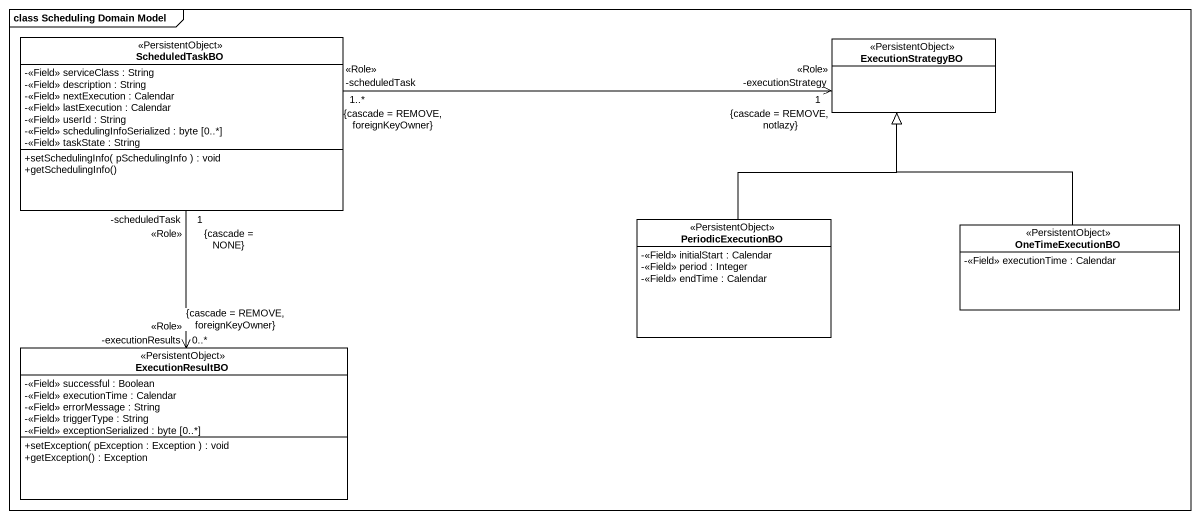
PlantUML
@startuml
mainframe class Scheduling Domain Model
hide circle
hide empty members
skinparam classAttributeIconSize 0
class ScheduledTaskBO <<PersistentObject>> {
  -<<Field>> serviceClass : String
  -<<Field>> description : String
  -<<Field>> nextExecution : Calendar
  -<<Field>> lastExecution : Calendar
  -<<Field>> userId : String
  -<<Field>> schedulingInfoSerialized : byte [0..*]
  -<<Field>> taskState : String
  +setSchedulingInfo( pSchedulingInfo ) : void
  +getSchedulingInfo()
}
class ExecutionStrategyBO <<PersistentObject>>
class PeriodicExecutionBO <<PersistentObject>> {
  -<<Field>> initialStart : Calendar
  -<<Field>> period : Integer
  -<<Field>> endTime : Calendar
}
class OneTimeExecutionBO <<PersistentObject>> {
  -<<Field>> executionTime : Calendar
}
class ExecutionResultBO <<PersistentObject>> {
  -<<Field>> successful : Boolean
  -<<Field>> executionTime : Calendar
  -<<Field>> errorMessage : String
  -<<Field>> triggerType : String
  -<<Field>> exceptionSerialized : byte [0..*]
  +setException( pException : Exception ) : void
  +getException() : Exception
}
ScheduledTaskBO "1..*\n-scheduledTask\n<<Role>>\n{cascade = REMOVE, foreignKeyOwner}" -right-> "-executionStrategy\n1\n<<Role>>\n{cascade = REMOVE, notlazy}" ExecutionStrategyBO
PeriodicExecutionBO -up-|> ExecutionStrategyBO
OneTimeExecutionBO -up-|> ExecutionStrategyBO
ExecutionResultBO "-executionResults\n0..*\n<<Role>>\n{cascade = REMOVE, foreignKeyOwner}" <-up- "1\n-scheduledTask\n<<Role>>\n{cascade = NONE}" ScheduledTaskBO
@enduml
